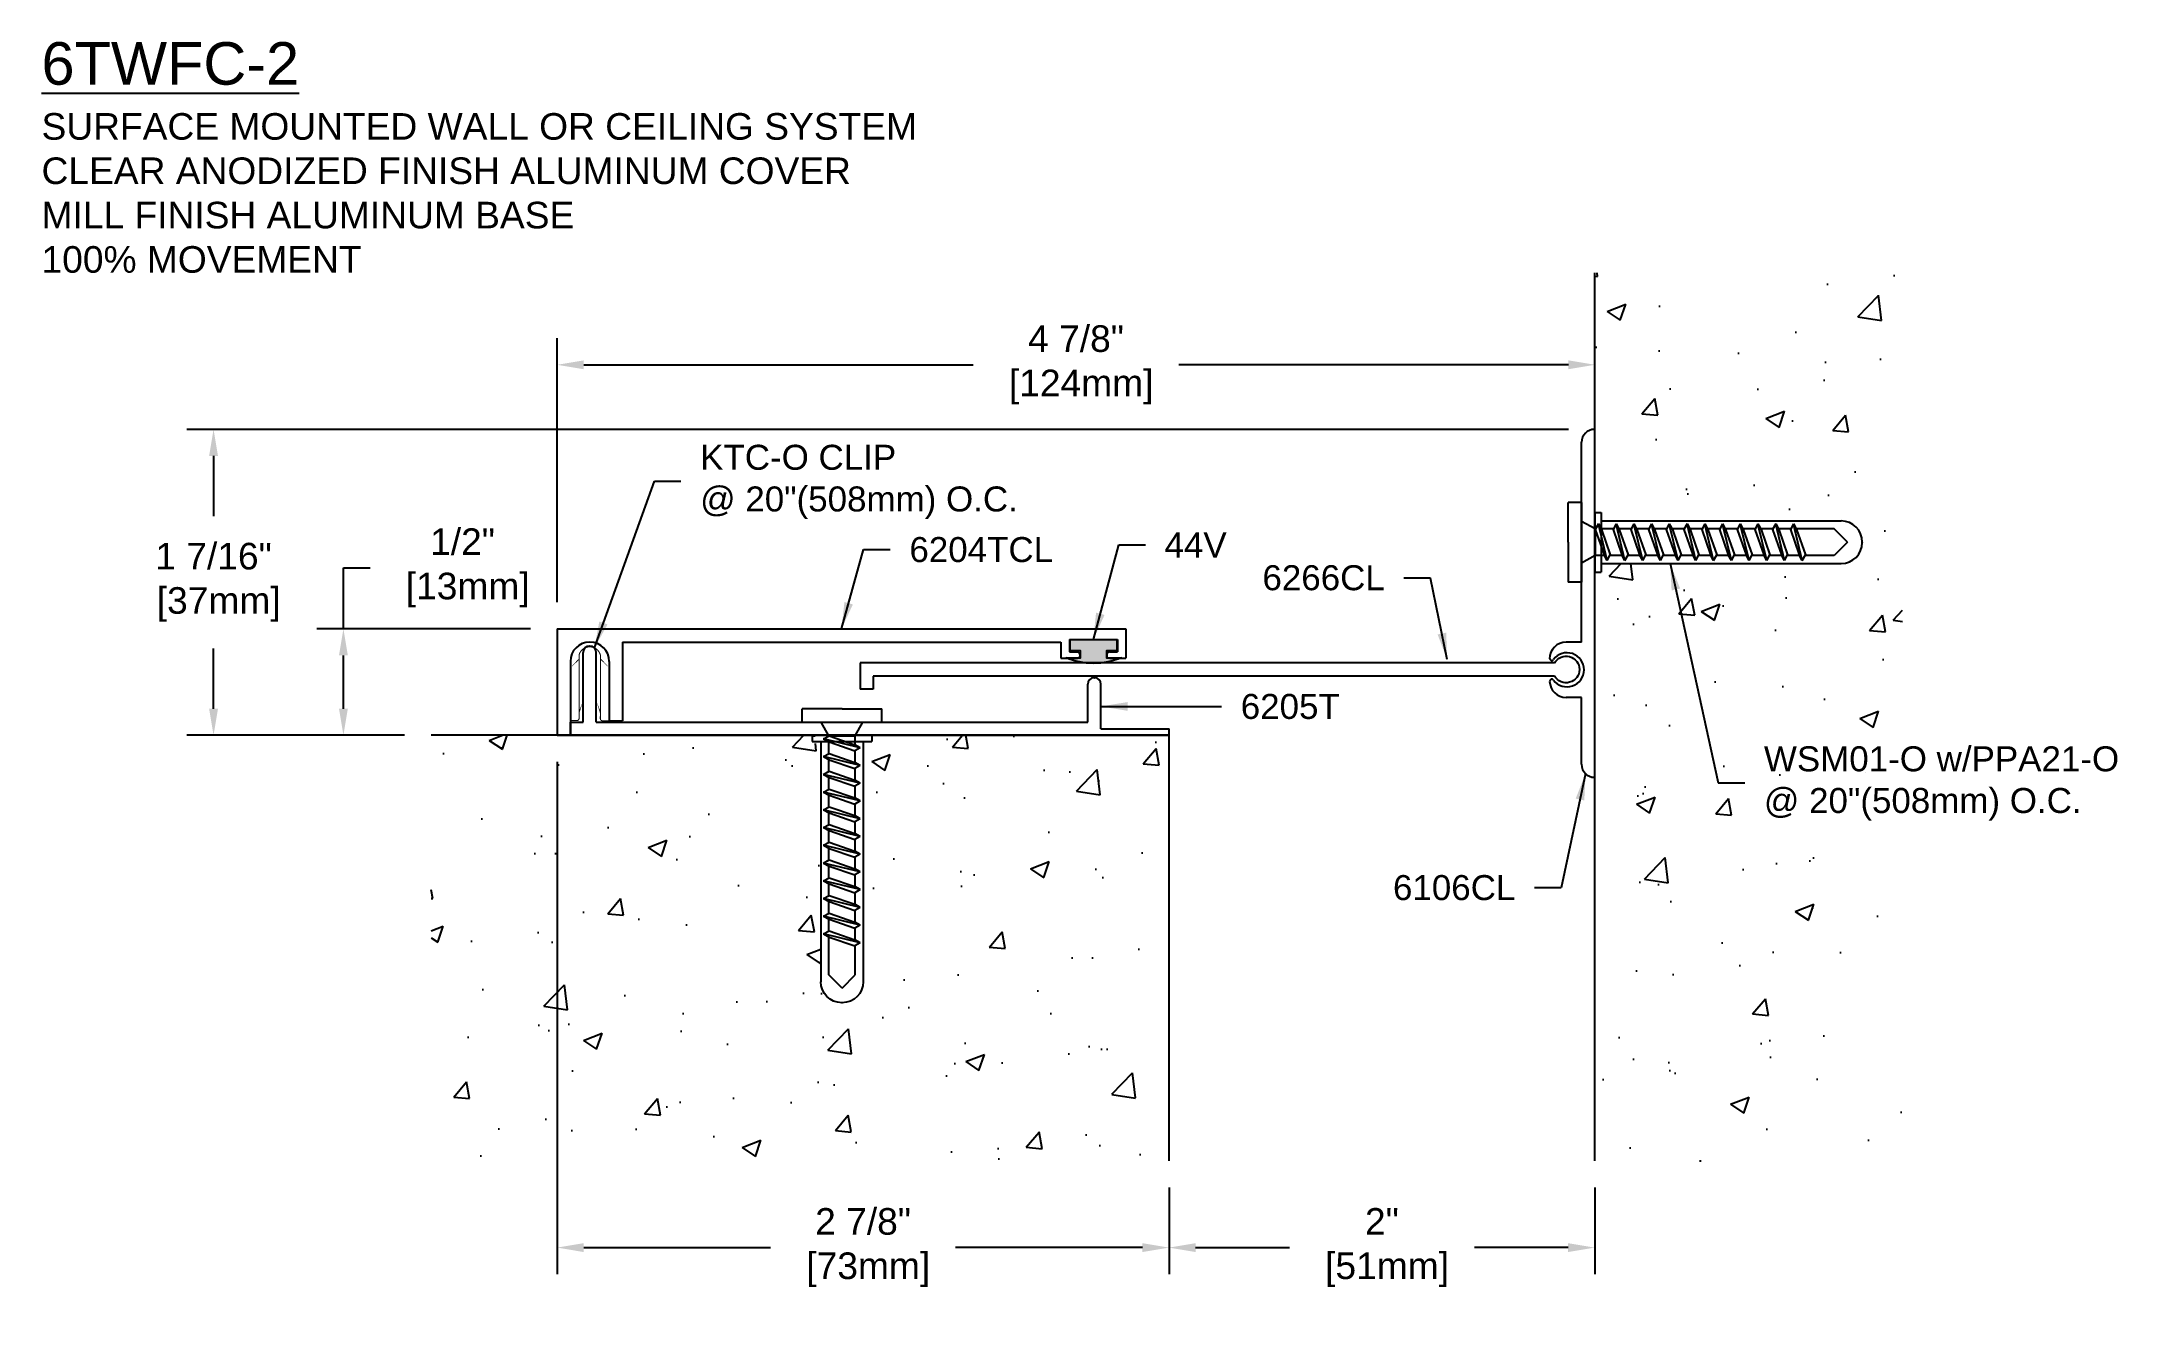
# Model space of a CAD drawing. Header units: inches. Extents: x -0.45 to 9.31, y 0.56 to 6.52.
import ezdxf

# ---------------------------------------------------------------- set-up
doc = ezdxf.new("R2010")
doc.units = ezdxf.units.IN
doc.header["$MEASUREMENT"] = 0
for name, color, linetype in [('Anchors', 4, 'Continuous'), ('Conditions', 1, 'Continuous'), ('Dimensions', 3, 'Continuous'), ('Fillers', 2, 'Continuous'), ('Metals', 7, 'Continuous'), ('Text', 2, 'Continuous')]:
    doc.layers.add(name, color=color, linetype=linetype)
doc.styles.add('ARIAL', font='arial.ttf')
doc.styles.get("Standard").update_dxf_attribs({"font": 'arial.ttf'})
doc.dimstyles.new('ARIAL', dxfattribs={"dimtxt": 0.125, "dimasz": 0.125, "dimexe": 0.125, "dimexo": 0.125, "dimgap": 0.125, "dimtad": 0, "dimtih": 1, "dimtoh": 1, "dimdec": 4, "dimzin": 0, "dimdsep": 46, "dimlunit": 4, "dimtxsty": 'ARIAL', "dimcen": 0.09, "dimadec": 0, "dimazin": 0, "dimtfac": 1, "dimtdec": 4, "dimtofl": 0, "dimtmove": 0, "dimatfit": 3, "dimfxl": 0, "dimfrac": 2, "dimtolj": 1, "dimtzin": 0, "dimarcsym": 0})
doc.dimstyles.get("Standard").update_dxf_attribs({"dimtxt": 0.1175, "dimasz": 0.1175, "dimexe": 0.125, "dimexo": 0.125, "dimgap": 0.09, "dimtad": 0, "dimtih": 1, "dimtoh": 1, "dimdec": 4, "dimzin": 0, "dimdsep": 46, "dimlunit": 4, "dimtxsty": 'Standard', "dimcen": 0.09, "dimadec": 0, "dimazin": 0, "dimtfac": 1, "dimtdec": 4, "dimtofl": 0, "dimtmove": 0, "dimatfit": 3, "dimfxl": 0, "dimfrac": 2, "dimtolj": 1, "dimtzin": 0, "dimarcsym": 0})

# ---------------------------------------------------------------- blocks, each defined once
blk = doc.blocks.new('6204T')
for p, q in [((-0.062, 0.5), (-0.062, 0)), ((-0.062, 0.5), (2.61, 0.5)), ((2.61, 0.5), (2.61, 0.362)), ((0.091, 0.438), (0.092, 0.438)), ((0.245, 0.438), (2.305, 0.438)), ((0.245, 0.438), (0.245, 0.068)), ((2.305, 0.438), (2.305, 0.362)), ((2.345, 0.45), (2.345, 0.392)), ((2.345, 0.45), (2.57, 0.45)), ((2.345, 0.392), (2.381, 0.392)), ((2.534, 0.392), (2.57, 0.392)), ((2.57, 0.45), (2.57, 0.392)), ((0, 0.347), (0, 0)), ((0.183, 0.347), (0.183, 0.068)), ((2.305, 0.362), (2.381, 0.362)), ((2.395, 0.378), (2.395, 0.376)), ((2.52, 0.378), (2.52, 0.376)), ((2.534, 0.362), (2.61, 0.362)), ((-0.062, 0), (0, 0)), ((0.183, 0.068), (0.245, 0.068))]:
    blk.add_line(p, q)
for centre, radius, start, end in [((0.091, 0.347), 0.091, 90, 180), ((0.092, 0.347), 0.091, 0, 90), ((2.381, 0.378), 0.014, 0, 90), ((2.534, 0.378), 0.014, 90, 180), ((2.381, 0.376), 0.014, 270, 0), ((2.534, 0.376), 0.014, 180, 270)]:
    blk.add_arc(centre, radius, start, end)
blk = doc.blocks.new('6205T')
for p, q in [((-2.723, 0.419), (-2.721, 0.419)), ((-2.753, 0.062), (-2.753, 0.389)), ((-2.691, 0.062), (-2.691, 0.389)), ((-0.382, 0.062), (-0.382, 0.24)), ((-0.352, 0.27), (-0.35, 0.27)), ((-0.32, 0.031), (-0.32, 0.24)), ((-2.813, 0), (-2.813, 0.062)), ((-2.813, 0.062), (-2.753, 0.062)), ((-2.813, 0), (0, 0)), ((-2.691, 0.062), (-0.382, 0.062)), ((-0.32, 0.031), (0, 0.031)), ((0, 0), (0, 0.031))]:
    blk.add_line(p, q)
for centre, start, end in [((-2.723, 0.389), 90, 180), ((-2.721, 0.389), 0, 90), ((-0.352, 0.24), 90, 180), ((-0.35, 0.24), 0, 90)]:
    blk.add_arc(centre, 0.03, start, end)
blk = doc.blocks.new('6266')
for p, q in [((-1.6125, 0.0556), (1.6507, 0.0556)), ((1.6507, 0.0556), (1.6507, -0.0684)), ((-1.6125, -0.0064), (1.5887, -0.0064)), ((1.5887, -0.0064), (1.5887, -0.0684)), ((1.5887, -0.0684), (1.6507, -0.0684))]:
    blk.add_line(p, q)
blk.add_arc((-1.6668, 0.0246), 0.0625, 29.73571, 330.26429)
blk = doc.blocks.new('A$CB395')
for p, q in [((0.5602, 0.2121), (0.5582, 0.2121)), ((0.3762, 0.0621), (0.3762, 0.1341)), ((0.6362, 0.0621), (0.6362, 0.1341)), ((0.0012, 0.0001), (0.0012, 0.0011)), ((0.0012, 0.0001), (1.6362, 0.0001)), ((0.0622, 0.0621), (0.3762, 0.0621)), ((0.6362, 0.0621), (1.5752, 0.0621)), ((1.6362, 0.0001), (1.6362, 0.0011))]:
    blk.add_line(p, q)
for centre, radius, start, end in [((0.4542, 0.1341), 0.078, 91.71982, 180), ((0.4521, 0.2021), 0.01, 306.90239, 91.71982), ((0.5602, 0.2021), 0.01, 90, 233.1301), ((0.5582, 0.1341), 0.078, 0, 90), ((0.5062, 0.1301), 0.08, 126.90239, 53.1301), ((0.0622, 0.0011), 0.061, 90, 180), ((1.5752, 0.0011), 0.061, 0, 90)]:
    blk.add_arc(centre, radius, start, end)
blk = doc.blocks.new('6106')
blk.add_blockref('A$CB395', (3.6275, 2.5853))
blk = doc.blocks.new('44v')
blk.add_hatch(color=256).paths.add_polyline_path([(0.1097, 0), (-0.1097, 0), (-0.1097, -0.0529), (-0.0601, -0.0529), (-0.0601, -0.0861), (-0.1301, -0.0861, 0.199136), (0.1315, -0.0861), (0.0615, -0.0861), (0.0615, -0.0537), (0.1097, -0.0537)])
blk.add_lwpolyline([(-0.1301, -0.0861), (-0.0601, -0.0861), (-0.0601, -0.0529), (-0.1097, -0.0529), (-0.1097, 0), (0.1097, 0), (0.1097, -0.0537), (0.0615, -0.0537), (0.0615, -0.0861), (0.1315, -0.0861, -0.199136)], format="xyb", close=True)
blk = doc.blocks.new('A$CB5')
for points in [[(0.0004, 0.2518, 0, 0.005, 0), (0.0397, 0.291, 0.005, 0.005, 0)], [(0.1834, 0.2518, 0, 0.005, 0), (0.1418, 0.294, 0.005, 0.005, 0)], [(0.0604, 0.0966, 0, 0.005, 0), (0.041, 0.0409, 0.005, 0.005, 0)], [(0.1224, 0.0966, 0, 0.005, 0), (0.1418, 0.0409, 0.005, 0.005, 0)]]:
    blk.add_lwpolyline(points, format="xyseb")
at = {"const_width": 0.005}
for points in [[(0.0414, 0.3126), (0.0414, 0.0143, -0.414214), (0.0314, 0.0043), (0.003, 0.0043)], [(0.0414, 0.3126, -0.804927), (0.1426, 0.307, 0.586365)], [(0.1426, 0.307), (0.1414, 0.013, 0.4154), (0.1514, 0.0029), (0.1834, 0.0029)]]:
    blk.add_lwpolyline(points, format="xyb", dxfattribs=at)
blk = doc.blocks.new('tclip')
blk.add_blockref('A$CB5', (3.4326, 2.8233))
blk = doc.blocks.new('WSM01')
for p, q in [((0.0049, 0.063), (-0.1826, 0.063)), ((-0.1826, 0.0005), (-0.1826, 0.063)), ((0.1924, 0.0005), (-0.1826, 0.0005)), ((-0.0576, -0.064), (-0.0929, 0.0005)), ((0.0049, 0.063), (0.1924, 0.063)), ((0.0674, -0.064), (0.1026, 0.0005)), ((0.1924, 0.0005), (0.1924, 0.063)), ((-0.0808, -0.1201), (0.0912, -0.0784)), ((-0.0576, -0.1072), (-0.0576, -0.064)), ((0.0674, -0.064), (-0.0576, -0.064)), ((0.0652, -0.064), (-0.0548, -0.1057)), ((0.0652, -0.0928), (-0.0548, -0.1345)), ((0.0912, -0.0784), (0.0652, -0.064)), ((0.0912, -0.0784), (0.0652, -0.0928)), ((0.0674, -0.0652), (0.0674, -0.064)), ((0.0674, -0.1486), (0.0674, -0.0916)), ((-0.0808, -0.1201), (-0.0548, -0.1057)), ((-0.0808, -0.1201), (-0.0548, -0.1345)), ((-0.0808, -0.2034), (0.0912, -0.1617)), ((-0.0808, -0.2034), (-0.0548, -0.189)), ((-0.0576, -0.1906), (-0.0576, -0.1329)), ((0.0652, -0.1473), (-0.0548, -0.189)), ((0.0652, -0.1761), (-0.0548, -0.2178)), ((0.0912, -0.1617), (0.0652, -0.1473)), ((0.0912, -0.1617), (0.0652, -0.1761)), ((0.0674, -0.2319), (0.0674, -0.1749)), ((-0.0808, -0.2034), (-0.0548, -0.2178)), ((-0.0808, -0.2867), (0.0912, -0.2451)), ((-0.0808, -0.2867), (-0.0548, -0.2723)), ((-0.0808, -0.2867), (-0.0548, -0.3011)), ((-0.0576, -0.2739), (-0.0576, -0.2163)), ((0.0652, -0.2307), (-0.0548, -0.2723)), ((0.0652, -0.2595), (-0.0548, -0.3011)), ((0.0912, -0.2451), (0.0652, -0.2307)), ((0.0912, -0.2451), (0.0652, -0.2595)), ((0.0674, -0.3152), (0.0674, -0.2582)), ((-0.0808, -0.3701), (0.0912, -0.3284)), ((-0.0808, -0.3701), (-0.0548, -0.3557)), ((-0.0808, -0.3701), (-0.0548, -0.3845)), ((-0.0576, -0.3572), (-0.0576, -0.2996)), ((-0.0576, -0.4406), (-0.0576, -0.3829)), ((0.0652, -0.314), (-0.0548, -0.3557)), ((0.0652, -0.3428), (-0.0548, -0.3845)), ((0.0912, -0.3284), (0.0652, -0.314)), ((0.0912, -0.3284), (0.0652, -0.3428)), ((0.0674, -0.3986), (0.0674, -0.3416)), ((-0.0808, -0.4534), (0.0912, -0.4117)), ((-0.0808, -0.4534), (-0.0548, -0.439)), ((-0.0808, -0.4534), (-0.0548, -0.4678)), ((-0.0576, -0.5239), (-0.0576, -0.4663)), ((0.0652, -0.3973), (-0.0548, -0.439)), ((0.0652, -0.4261), (-0.0548, -0.4678)), ((0.0652, -0.4807), (-0.0548, -0.5223)), ((0.0912, -0.4117), (0.0652, -0.3973)), ((0.0912, -0.4117), (0.0652, -0.4261)), ((0.0912, -0.4951), (0.0652, -0.4807)), ((0.0674, -0.4819), (0.0674, -0.4249)), ((-0.0808, -0.5367), (0.0912, -0.4951)), ((-0.0808, -0.5367), (-0.0548, -0.5223)), ((-0.0808, -0.5367), (-0.0548, -0.5511)), ((-0.0808, -0.6201), (0.0912, -0.5784)), ((-0.0576, -0.6072), (-0.0576, -0.5496)), ((0.0652, -0.5095), (-0.0548, -0.5511)), ((0.0652, -0.564), (-0.0548, -0.6057)), ((0.0912, -0.4951), (0.0652, -0.5095)), ((0.0912, -0.5784), (0.0652, -0.564)), ((0.0912, -0.5784), (0.0652, -0.5928)), ((0.0674, -0.5652), (0.0674, -0.5082)), ((-0.0808, -0.6201), (-0.0548, -0.6057)), ((-0.0808, -0.6201), (-0.0548, -0.6345)), ((-0.0808, -0.7034), (0.0912, -0.6617)), ((-0.0576, -0.6906), (-0.0576, -0.6329)), ((0.0652, -0.5928), (-0.0548, -0.6345)), ((0.0652, -0.6473), (-0.0548, -0.689)), ((0.0652, -0.6761), (-0.0548, -0.7178)), ((0.0912, -0.6617), (0.0652, -0.6473)), ((0.0912, -0.6617), (0.0652, -0.6761)), ((0.0674, -0.6486), (0.0674, -0.5916)), ((0.0674, -0.7319), (0.0674, -0.6749)), ((-0.0808, -0.7034), (-0.0548, -0.689)), ((-0.0808, -0.7034), (-0.0548, -0.7178)), ((-0.0808, -0.7867), (0.0912, -0.7451)), ((-0.0808, -0.7867), (-0.0548, -0.7723)), ((-0.0576, -0.7739), (-0.0576, -0.7163)), ((0.0652, -0.7307), (-0.0548, -0.7723)), ((0.0652, -0.7595), (-0.0548, -0.8011)), ((0.0912, -0.7451), (0.0652, -0.7307)), ((0.0912, -0.7451), (0.0652, -0.7595)), ((0.0674, -0.8152), (0.0674, -0.7582)), ((-0.0808, -0.7867), (-0.0548, -0.8011)), ((-0.0808, -0.8701), (0.0912, -0.8284)), ((-0.0808, -0.8701), (-0.0548, -0.8557)), ((-0.0808, -0.8701), (-0.0548, -0.8845)), ((-0.0576, -0.8572), (-0.0576, -0.7996)), ((0.0652, -0.814), (-0.0548, -0.8557)), ((0.0652, -0.8428), (-0.0548, -0.8845)), ((0.0912, -0.8284), (0.0652, -0.814)), ((0.0912, -0.8284), (0.0652, -0.8428)), ((0.0674, -0.8986), (0.0674, -0.8416)), ((-0.0808, -0.9534), (0.0912, -0.9117)), ((-0.0808, -0.9534), (-0.0548, -0.939)), ((-0.0808, -0.9534), (-0.0548, -0.9678)), ((-0.0576, -0.9406), (-0.0576, -0.8829)), ((-0.0576, -1.0239), (-0.0576, -0.9663)), ((0.0652, -0.8973), (-0.0548, -0.939)), ((0.0652, -0.9261), (-0.0548, -0.9678)), ((0.0912, -0.9117), (0.0652, -0.8973)), ((0.0912, -0.9117), (0.0652, -0.9261)), ((0.0674, -0.9819), (0.0674, -0.9249)), ((-0.0808, -1.0367), (0.0912, -0.9951)), ((-0.0808, -1.0367), (-0.0548, -1.0223)), ((-0.0808, -1.0367), (-0.0548, -1.0511)), ((-0.0576, -1.187), (-0.0576, -1.0496)), ((0.0652, -0.9807), (-0.0548, -1.0223)), ((0.0652, -1.0095), (-0.0548, -1.0511)), ((0.0912, -0.9951), (0.0652, -0.9807)), ((0.0912, -0.9951), (0.0652, -1.0095)), ((0.0674, -1.187), (0.0674, -1.0082)), ((0.0049, -1.2495), (-0.0576, -1.187)), ((0.0049, -1.2495), (0.0674, -1.187))]:
    blk.add_line(p, q)
blk = doc.blocks.new('PPA21')
for p, q in [((0.14, 0.03), (-0.14, 0.03)), ((-0.14, 0.03), (-0.14, 0)), ((0.14, 0), (-0.14, 0)), ((-0.1, 0), (-0.1, -1.1279)), ((0.1, 0), (0.1, -1.1279)), ((0.14, 0.03), (0.14, 0)), ((0.001, -1.2269), (-0.001, -1.2269))]:
    blk.add_line(p, q)
for centre, start, end in [((-0.001, -1.1279), 180, 270), ((0.001, -1.1279), 270, 0)]:
    blk.add_arc(centre, 0.099, start, end)
blk = doc.blocks.new('*D10')
at = {"layer": 'Defpoints', "color": 0}
for p in [(4.8495, 1.2566), (6.8495, 1.2566), (4.8495, 0.8492)]:
    blk.add_point(p, dxfattribs=at)
at = {"layer": 'Dimensions', "color": 0, "lineweight": -2}
for p, q in [((4.8495, 1.1316), (4.8495, 0.7242)), ((6.8495, 1.1316), (6.8495, 0.7242)), ((4.9745, 0.8492), (5.4149, 0.8492)), ((6.7245, 0.8492), (6.2842, 0.8492))]:
    blk.add_line(p, q, dxfattribs=at)
at = {"layer": 'Dimensions', "color": 0}
for points in [[(4.9745, 0.87), (4.9745, 0.8283), (4.8495, 0.8492)], [(6.7245, 0.87), (6.7245, 0.8283), (6.8495, 0.8492)]]:
    blk.add_solid(points, dxfattribs=at)
at = {"layer": 'Dimensions', "color": 0, "insert": (5.8495, 0.8492), "char_height": 0.125, "attachment_point": 5, "style": 'ARIAL'}
blk.add_mtext('\\A1;2"\\P [51mm]', dxfattribs=at)
blk = doc.blocks.new('*D11')
at = {"layer": 'Defpoints', "color": 0}
for p in [(1.9745, 3.2566), (4.8495, 1.2566), (1.9745, 0.8492)]:
    blk.add_point(p, dxfattribs=at)
at = {"layer": 'Dimensions', "color": 0, "lineweight": -2}
for p, q in [((1.9745, 3.1316), (1.9745, 0.7242)), ((4.8495, 1.1316), (4.8495, 0.7242)), ((2.0995, 0.8492), (2.9774, 0.8492)), ((4.7245, 0.8492), (3.8467, 0.8492))]:
    blk.add_line(p, q, dxfattribs=at)
at = {"layer": 'Dimensions', "color": 0}
for points in [[(2.0995, 0.87), (2.0995, 0.8283), (1.9745, 0.8492)], [(4.7245, 0.87), (4.7245, 0.8283), (4.8495, 0.8492)]]:
    blk.add_solid(points, dxfattribs=at)
at = {"layer": 'Dimensions', "color": 0, "insert": (3.412, 0.8492), "char_height": 0.125, "attachment_point": 5, "style": 'ARIAL'}
blk.add_mtext('\\A1;2 7/8"\\P [73mm]', dxfattribs=at)
blk = doc.blocks.new('*D12')
at = {"layer": 'Defpoints', "color": 0}
for p in [(0.9704, 3.7566), (1.9745, 3.7566), (1.3826, 3.2566)]:
    blk.add_point(p, dxfattribs=at)
at = {"layer": 'Dimensions', "color": 0, "lineweight": -2}
for p, q in [((0.9704, 3.7566), (0.9704, 4.0433)), ((0.9704, 4.0433), (1.0954, 4.0433)), ((1.8495, 3.7566), (0.8454, 3.7566)), ((0.9704, 3.3816), (0.9704, 3.6316)), ((1.2576, 3.2566), (0.8454, 3.2566))]:
    blk.add_line(p, q, dxfattribs=at)
at = {"layer": 'Dimensions', "color": 0}
for points in [[(0.9496, 3.6316), (0.9913, 3.6316), (0.9704, 3.7566)], [(0.9496, 3.3816), (0.9913, 3.3816), (0.9704, 3.2566)]]:
    blk.add_solid(points, dxfattribs=at)
at = {"layer": 'Dimensions', "color": 0, "insert": (1.5301, 4.0433), "char_height": 0.125, "attachment_point": 5, "style": 'ARIAL'}
blk.add_mtext('\\A1;1/2"\\P [13mm]', dxfattribs=at)
blk = doc.blocks.new('*D13')
at = {"layer": 'Defpoints', "color": 0}
for p in [(6.8505, 4.6941), (0.3602, 3.2566), (1.3826, 3.2566)]:
    blk.add_point(p, dxfattribs=at)
at = {"layer": 'Dimensions', "color": 0, "lineweight": -2}
for p, q in [((6.7255, 4.6941), (0.2352, 4.6941)), ((0.3602, 4.5691), (0.3602, 4.2857)), ((0.3602, 3.3816), (0.3602, 3.665)), ((1.2576, 3.2566), (0.2352, 3.2566))]:
    blk.add_line(p, q, dxfattribs=at)
at = {"layer": 'Dimensions', "color": 0}
for points in [[(0.3394, 4.5691), (0.3811, 4.5691), (0.3602, 4.6941)], [(0.3394, 3.3816), (0.3811, 3.3816), (0.3602, 3.2566)]]:
    blk.add_solid(points, dxfattribs=at)
at = {"layer": 'Dimensions', "color": 0, "insert": (0.3602, 3.9753), "char_height": 0.125, "attachment_point": 5, "style": 'ARIAL'}
blk.add_mtext('\\A1;1 7/16"\\P [37mm]', dxfattribs=at)
blk = doc.blocks.new('*D14')
at = {"layer": 'Defpoints', "color": 0}
for p in [(1.9745, 4.9975), (6.8505, 4.6762), (1.9745, 3.7566)]:
    blk.add_point(p, dxfattribs=at)
at = {"layer": 'Dimensions', "color": 0, "lineweight": -2}
for p, q in [((1.9745, 3.8816), (1.9745, 5.1225)), ((6.8505, 4.8012), (6.8505, 5.1225)), ((2.0995, 4.9975), (3.9293, 4.9975)), ((6.7255, 4.9975), (4.8958, 4.9975))]:
    blk.add_line(p, q, dxfattribs=at)
at = {"layer": 'Dimensions', "color": 0}
for points in [[(2.0995, 5.0183), (2.0995, 4.9767), (1.9745, 4.9975)], [(6.7255, 5.0183), (6.7255, 4.9767), (6.8505, 4.9975)]]:
    blk.add_solid(points, dxfattribs=at)
at = {"layer": 'Dimensions', "color": 0, "insert": (4.4125, 4.9975), "char_height": 0.125, "attachment_point": 5, "style": 'ARIAL'}
blk.add_mtext('\\A1;4 7/8"\\P [124mm]', dxfattribs=at)

msp = doc.modelspace()

# ---------------------------------------------------------------- hatches: boundary and pattern name
at = {"layer": 'Conditions'}
h = msp.add_hatch(dxfattribs=at)
h.set_pattern_fill('AR-CONC', color=256, scale=0.125, style=0)
h.set_pattern_definition([(50, (-1.9247, 0.9287), (0.896575, -0.07844), [0.09375, -1.03125]), (355, (-1.9247, 0.9287), (-0.17344, 0.94024), [0.075, -0.825]), (100.451, (-1.85, 0.9222), (0.723136, 0.8618), [0.079675, -0.87643]), (46.184, (-1.9247, 1.1787), (1.33405, -0.2069), [0.14062, -1.54688]), (96.636, (-1.8135, 1.1615), (1.16833, 1.21765), [0.11951, -1.31464]), (351.184, (-1.9247, 1.1787), (1.16833, 1.21765), [0.1125, -1.2375]), (21, (-1.7997, 1.1162), (0.746134, -0.503274), [0.09375, -1.03125]), (326, (-1.7997, 1.1162), (0.304144, 0.90644), [0.075, -0.825]), (71.451, (-1.7375, 1.0743), (1.05028, 0.403164), [0.079675, -0.87643]), (37.5, (-1.92467, 0.9287), (0.0152, 0.416117), [0, -0.815, 0, -0.8375, 0, -0.828125]), (7.5, (-1.92467, 0.9287), (0.328837, 0.493015), [0, -0.4775, 0, -0.79625, 0, -0.315625]), (327.5, (-2.20342, 0.9287), (0.667278, -0.028194), [0, -0.3125, 0, -0.975, 0, -1.29375]), (317.5, (-2.3284, 0.9287), (0.728983, 0.12513), [0, -0.40625, 0, -0.6475, 0, -0.91875])])
h.paths.add_polyline_path([(8.29528, 5.42989), (6.84954, 5.42989), (6.84954, 4.6941), (6.85054, 4.6941), (6.85054, 4.22749), (6.85309, 4.2261), (6.85432, 4.2261), (6.85854, 4.23372), (6.85854, 4.3036), (6.88854, 4.3036), (6.88854, 4.2636), (8.01645, 4.2636, -0.4142136), (8.11545, 4.1646), (8.11545, 4.1626, -0.4142136), (8.01645, 4.0636), (6.88854, 4.0636), (6.88854, 4.0236), (6.85854, 4.0236), (6.85854, 4.1011), (6.85309, 4.1011), (6.85054, 4.0997), (6.85054, 3.0591), (6.84954, 3.0591), (6.84954, 1.2566), (8.29528, 1.2566)])
h.paths.add_polyline_path([(4.84954, 3.2566), (3.37694, 3.2566), (3.37554, 3.25405), (3.37554, 3.2486), (3.45304, 3.2486), (3.45304, 3.2186), (3.41304, 3.2186), (3.41304, 2.09069, -0.4142136), (3.31404, 1.99169), (3.31204, 1.99169, -0.4142136), (3.21304, 2.09069), (3.21304, 3.2186), (3.17304, 3.2186), (3.17304, 3.2486), (3.24292, 3.2486), (3.25054, 3.25282), (3.25054, 3.25405), (3.24915, 3.2566), (1.38258, 3.2566), (1.38258, 1.2566), (4.84954, 1.2566)])

# ---------------------------------------------------------------- linework, layer by layer
for points in [[(6.84954, 1.2566), (6.84954, 5.42989)], [(4.84954, 1.2566), (4.84954, 3.2566), (1.38258, 3.2566)]]:
    msp.add_lwpolyline(points, dxfattribs=at)

# ---------------------------------------------------------------- block references
at = {"layer": 'Anchors', "rotation": 89.9999999999999}
for name, p in [('WSM01', (6.7881, 4.15871)), ('PPA21', (6.87954, 4.1636))]:
    msp.add_blockref(name, p, dxfattribs=at)
at = {"layer": 'Anchors'}
msp.add_blockref('tclip', (-1.39641, 0.49834), dxfattribs=at)
at = {"layer": 'Anchors', "xscale": -1}
for name, p in [('WSM01', (3.31793, 3.31806)), ('PPA21', (3.31304, 3.2266))]:
    msp.add_blockref(name, p, dxfattribs=at)
at = {"layer": 'Fillers'}
msp.add_blockref('44v', (4.49404, 3.7066), dxfattribs=at)
at = {"layer": 'Metals', "rotation": 90}
msp.add_blockref('6106', (9.43502, -0.56953), dxfattribs=at)
at = {"layer": 'Metals'}
for name, p in [('6204T', (2.03654, 3.2566)), ('6205T', (4.84954, 3.2566))]:
    msp.add_blockref(name, p, dxfattribs=at)
at = {"layer": 'Metals', "xscale": -1}
msp.add_blockref('6266', (5.04855, 3.54122), dxfattribs=at)

# ---------------------------------------------------------------- texts
at = {"layer": 'Text', "insert": (-0.44798, 6.51358), "char_height": 0.2, "width": 4.875, "attachment_point": 1}
msp.add_mtext('{\\L6TWFC-2\\P\\H0.625x;\\lSURFACE MOUNTED WALL OR CEILING SYSTEM\\PCLEAR ANODIZED FINISH ALUMINUM COVER\\PMILL FINISH ALUMINUM BASE\\P100% MOVEMENT}', dxfattribs=at)
at = {"layer": 'Text', "char_height": 0.1175}
for s, insert, attachment_point in [('KTC-O CLIP\\P@ 20"(508mm) O.C.', (2.64647, 4.62163), 1), ('\\A1;44V', (4.82824, 4.15069), 4), ('6204TCL', (3.62953, 4.18799), 1), ('6266CL', (5.86308, 3.93652), 9), ('\\A1;6205T', (5.18627, 3.45085), 1), ('WSM01-O w/PPA21-O\\P@ 20"(508mm) O.C.', (7.64433, 3.20471), 1), ('\\A1;6106CL', (6.47644, 2.48048), 9)]:
    msp.add_mtext(s, dxfattribs=dict(at, insert=insert, attachment_point=attachment_point))

# ---------------------------------------------------------------- dimensions: what is measured, and where the dimension line sits
at = {"layer": 'Dimensions'}
for base, p1, p2, picture, middle in [((1.97454, 4.9975), (6.85054, 4.67623), (1.97454, 3.7566), '*D14', (4.41254, 4.9975)), ((1.97454, 0.84915), (4.84954, 1.2566), (1.97454, 3.2566), '*D11', (3.41204, 0.84915)), ((4.84954, 0.84915), (6.84954, 1.2566), (4.84954, 1.2566), '*D10', (5.84954, 0.84915))]:
    dim = msp.add_linear_dim(base=base, p1=p1, p2=p2, dimstyle='ARIAL', override={"dimpost": '\\X'}, dxfattribs=at)
    dim.commit()
    dim.dimension.update_dxf_attribs({"geometry": picture, "text_midpoint": middle, "dimtype": 160})
for base, p1, p2, picture, middle in [((0.36025, 3.2566), (6.85054, 4.6941), (1.38258, 3.2566), '*D13', (0.36025, 3.97535)), ((0.97044, 3.7566), (1.38258, 3.2566), (1.97454, 3.7566), '*D12', (1.53013, 4.04335))]:
    dim = msp.add_linear_dim(base=base, p1=p1, p2=p2, angle=90, dimstyle='ARIAL', override={"dimpost": '\\X'}, dxfattribs=at)
    dim.commit()
    dim.dimension.update_dxf_attribs({"geometry": picture, "text_midpoint": middle, "dimtype": 160})

# ---------------------------------------------------------------- leaders
at = {"layer": 'Text', "annotation_type": 0, "has_hookline": 1}
for points, hookline_direction, text_width in [([(2.14976, 3.66681), (2.43147, 4.45128), (2.55647, 4.45128)], 0, 1.46963), ([(3.31054, 3.7566), (3.41453, 4.12924), (3.53953, 4.12924)], 0, 0.66324), ([(4.49404, 3.7066), (4.61324, 4.15069), (4.73824, 4.15069)], 0, 0.2887), ([(7.20404, 4.0636), (7.42933, 3.0331), (7.55433, 3.0331)], 0, 1.65983), ([(6.15639, 3.6121), (6.07808, 3.99527), (5.95308, 3.99527)], 1, 0.56297), ([(6.80641, 3.07696), (6.69144, 2.53923), (6.56644, 2.53923)], 1, 0.56297)]:
    msp.add_leader(points, dimstyle='Standard', override={"dimasz": 0.125, "dimgap": 0.09, "dimtad": 0}, dxfattribs=dict(at, hookline_direction=hookline_direction, text_width=text_width))
at = {"layer": 'Text'}
msp.add_leader([(4.52954, 3.3921), (5.09627, 3.3921)], dimstyle='Standard', override={"dimasz": 0.125}, dxfattribs=at)

doc.saveas('drawing.dxf')
